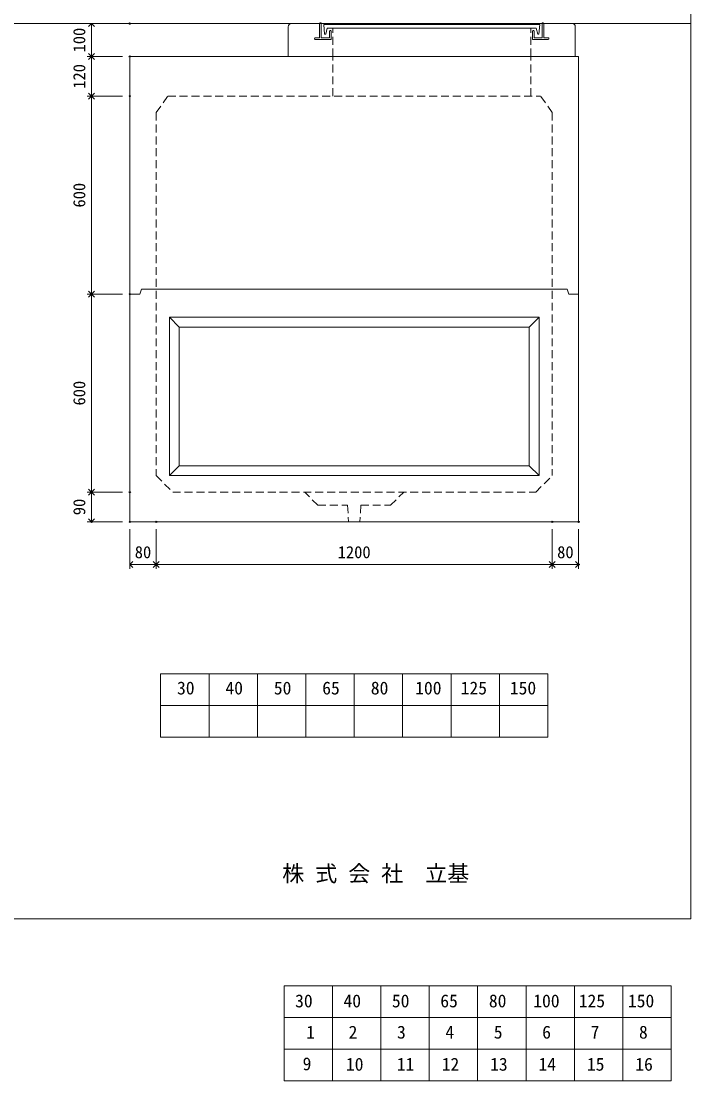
# Model space of a CAD drawing. Units: millimetres, scale not verified. Extents: x -6420 to 6420, y -3095 to 3095.
# Drawn here: x 4391 to 6420, y -3095 to 116 of the extents above; entities that cross this region are included whole.
import ezdxf
from ezdxf.enums import TextEntityAlignment as Align

# ---------------------------------------------------------------- set-up
doc = ezdxf.new("R2010")
doc.units = ezdxf.units.MM
doc.header["$LTSCALE"] = 20
doc.header["$PDMODE"] = 32
doc.header["$PDSIZE"] = 4
doc.linetypes.add('DASHED1', pattern=[1.8, 1.2, -0.6])
doc.layers.add('0-1_Defpoints', color=7, linetype='Continuous')
for name, color, linetype, lineweight in [('0-2_waku', 7, 'Continuous', 18), ('0-3_gaikei', 7, 'Continuous', 18), ('0-4_kakure', 7, 'DASHED1', 5), ('0-5_sunpou', 7, 'Continuous', 5), ('0-8_uchigawa', 6, 'Continuous', 18), ('0-A_futa', 3, 'Continuous', 18), ('0-B_GL', 4, 'Continuous', 18), ('0-D_文字１', 7, 'Continuous', 18), ('1-4_文字２', 7, 'Continuous', 5)]:
    doc.layers.add(name, color=color, linetype=linetype, lineweight=lineweight)
doc.styles.add('ＭＳ ゴシック', font='')
doc.styles.get('ＭＳ ゴシック').set_extended_font_data('MS Gothic')

# ---------------------------------------------------------------- blocks, each defined once
blk = doc.blocks.new('_Open90')
at = {"layer": '0-5_sunpou'}
blk.add_line((0, 0), (-1, 0), dxfattribs=at)
blk.add_lwpolyline([(-0.5, 0.5), (0, 0), (-0.5, -0.5)], dxfattribs=at)
blk = doc.blocks.new('D68')
at = {"layer": '0-1_Defpoints'}
for p in [(7302.41, 2640.17), (7187.22, 2540.17), (7303.24, 2540.17)]:
    blk.add_point(p, dxfattribs=at)
at = {"layer": '0-5_sunpou'}
for p, q in [((7280.41, 2640.17), (7174.22, 2640.17)), ((7187.22, 2622.17), (7187.22, 2558.17)), ((7281.24, 2540.17), (7174.22, 2540.17))]:
    blk.add_line(p, q, dxfattribs=at)
at = {"layer": '0-5_sunpou', "xscale": 18, "yscale": 18}
for p, rotation in [((7187.22, 2640.17), 90), ((7187.22, 2540.17), 270)]:
    blk.add_blockref('_Open90', p, dxfattribs=dict(at, rotation=rotation))
at = {"layer": '0-5_sunpou', "style": 'ＭＳ ゴシック'}
blk.add_text('100', height=36.66, rotation=90, dxfattribs=at).set_placement((7179.22, 2552.67), align=Align.BOTTOM_LEFT)
blk = doc.blocks.new('D69')
at = {"layer": '0-1_Defpoints'}
for p in [(7303.24, 2540.17), (7187.22, 2420.17), (7303.24, 2420.17)]:
    blk.add_point(p, dxfattribs=at)
at = {"layer": '0-5_sunpou'}
for p, q in [((7281.24, 2540.17), (7174.22, 2540.17)), ((7187.22, 2522.17), (7187.22, 2438.17)), ((7281.24, 2420.17), (7174.22, 2420.17))]:
    blk.add_line(p, q, dxfattribs=at)
at = {"layer": '0-5_sunpou', "xscale": 18, "yscale": 18}
for p, rotation in [((7187.22, 2540.17), 90), ((7187.22, 2420.17), 270)]:
    blk.add_blockref('_Open90', p, dxfattribs=dict(at, rotation=rotation))
at = {"layer": '0-5_sunpou', "style": 'ＭＳ ゴシック'}
blk.add_text('120', height=36.66, rotation=90, dxfattribs=at).set_placement((7179.22, 2442.67), align=Align.BOTTOM_LEFT)
blk = doc.blocks.new('D70')
at = {"layer": '0-1_Defpoints'}
for p in [(7303.24, 2420.17), (7187.22, 1820.17), (7303.24, 1820.17)]:
    blk.add_point(p, dxfattribs=at)
at = {"layer": '0-5_sunpou'}
for p, q in [((7281.24, 2420.17), (7174.22, 2420.17)), ((7187.22, 2402.17), (7187.22, 1838.17)), ((7281.24, 1820.17), (7174.22, 1820.17))]:
    blk.add_line(p, q, dxfattribs=at)
at = {"layer": '0-5_sunpou', "xscale": 18, "yscale": 18}
for p, rotation in [((7187.22, 2420.17), 90), ((7187.22, 1820.17), 270)]:
    blk.add_blockref('_Open90', p, dxfattribs=dict(at, rotation=rotation))
at = {"layer": '0-5_sunpou', "style": 'ＭＳ ゴシック'}
blk.add_text('600', height=36.66, rotation=90, dxfattribs=at).set_placement((7179.22, 2082.67), align=Align.BOTTOM_LEFT)
blk = doc.blocks.new('D71')
at = {"layer": '0-1_Defpoints'}
for p in [(7303.24, 1820.17), (7187.22, 1220.17), (7303.24, 1220.17)]:
    blk.add_point(p, dxfattribs=at)
at = {"layer": '0-5_sunpou'}
for p, q in [((7281.24, 1820.17), (7174.22, 1820.17)), ((7187.22, 1802.17), (7187.22, 1238.17)), ((7281.24, 1220.17), (7174.22, 1220.17))]:
    blk.add_line(p, q, dxfattribs=at)
at = {"layer": '0-5_sunpou', "xscale": 18, "yscale": 18}
for p, rotation in [((7187.22, 1820.17), 90), ((7187.22, 1220.17), 270)]:
    blk.add_blockref('_Open90', p, dxfattribs=dict(at, rotation=rotation))
at = {"layer": '0-5_sunpou', "style": 'ＭＳ ゴシック'}
blk.add_text('600', height=36.66, rotation=90, dxfattribs=at).set_placement((7179.22, 1482.67), align=Align.BOTTOM_LEFT)
blk = doc.blocks.new('D72')
at = {"layer": '0-1_Defpoints'}
for p in [(7303.24, 1220.17), (7187.22, 1130.17), (7303.24, 1130.17)]:
    blk.add_point(p, dxfattribs=at)
at = {"layer": '0-5_sunpou'}
for p, q in [((7281.24, 1220.17), (7174.22, 1220.17)), ((7187.22, 1202.17), (7187.22, 1148.17)), ((7281.24, 1130.17), (7174.22, 1130.17))]:
    blk.add_line(p, q, dxfattribs=at)
at = {"layer": '0-5_sunpou', "xscale": 18, "yscale": 18}
for p, rotation in [((7187.22, 1220.17), 90), ((7187.22, 1130.17), 270)]:
    blk.add_blockref('_Open90', p, dxfattribs=dict(at, rotation=rotation))
at = {"layer": '0-5_sunpou', "style": 'ＭＳ ゴシック'}
blk.add_text('90', height=36.66, rotation=90, dxfattribs=at).set_placement((7179.22, 1150.17), align=Align.BOTTOM_LEFT)
blk = doc.blocks.new('D73')
at = {"layer": '0-1_Defpoints'}
for p in [(7303.24, 1130.17), (7383.24, 1130.17), (7383.24, 1000.85)]:
    blk.add_point(p, dxfattribs=at)
at = {"layer": '0-5_sunpou'}
for p, q in [((7303.24, 1108.17), (7303.24, 987.85)), ((7383.24, 1108.17), (7383.24, 987.85)), ((7321.24, 1000.85), (7365.24, 1000.85))]:
    blk.add_line(p, q, dxfattribs=at)
at = {"layer": '0-5_sunpou', "xscale": 18, "yscale": 18, "rotation": 180}
blk.add_blockref('_Open90', (7303.24, 1000.85), dxfattribs=at)
at = {"layer": '0-5_sunpou', "xscale": 18, "yscale": 18}
blk.add_blockref('_Open90', (7383.24, 1000.85), dxfattribs=at)
at = {"layer": '0-5_sunpou', "style": 'ＭＳ ゴシック'}
blk.add_text('80', height=36.66, dxfattribs=at).set_placement((7318.24, 1008.85), align=Align.BOTTOM_LEFT)
blk = doc.blocks.new('D74')
at = {"layer": '0-1_Defpoints'}
for p in [(7383.24, 1130.17), (8583.24, 1130.17), (8583.24, 1000.85)]:
    blk.add_point(p, dxfattribs=at)
at = {"layer": '0-5_sunpou'}
for p, q in [((7383.24, 1108.17), (7383.24, 987.85)), ((8583.24, 1108.17), (8583.24, 987.85)), ((7401.24, 1000.85), (8565.24, 1000.85))]:
    blk.add_line(p, q, dxfattribs=at)
at = {"layer": '0-5_sunpou', "xscale": 18, "yscale": 18, "rotation": 180}
blk.add_blockref('_Open90', (7383.24, 1000.85), dxfattribs=at)
at = {"layer": '0-5_sunpou', "xscale": 18, "yscale": 18}
blk.add_blockref('_Open90', (8583.24, 1000.85), dxfattribs=at)
at = {"layer": '0-5_sunpou', "style": 'ＭＳ ゴシック'}
blk.add_text('1200', height=36.66, dxfattribs=at).set_placement((7933.24, 1008.85), align=Align.BOTTOM_LEFT)
blk = doc.blocks.new('D75')
at = {"layer": '0-1_Defpoints'}
for p in [(8583.24, 1130.17), (8663.24, 1130.17), (8663.24, 1000.85)]:
    blk.add_point(p, dxfattribs=at)
at = {"layer": '0-5_sunpou'}
for p, q in [((8583.24, 1108.17), (8583.24, 987.85)), ((8663.24, 1108.17), (8663.24, 987.85)), ((8601.24, 1000.85), (8645.24, 1000.85))]:
    blk.add_line(p, q, dxfattribs=at)
at = {"layer": '0-5_sunpou', "xscale": 18, "yscale": 18, "rotation": 180}
blk.add_blockref('_Open90', (8583.24, 1000.85), dxfattribs=at)
at = {"layer": '0-5_sunpou', "xscale": 18, "yscale": 18}
blk.add_blockref('_Open90', (8663.24, 1000.85), dxfattribs=at)
at = {"layer": '0-5_sunpou', "style": 'ＭＳ ゴシック'}
blk.add_text('80', height=36.66, dxfattribs=at).set_placement((8598.24, 1008.85), align=Align.BOTTOM_LEFT)

msp = doc.modelspace()

# ---------------------------------------------------------------- linework, layer by layer
at = {"layer": '0-2_waku'}
for p, q in [((6420, 3095.44), (6420, -2604.56)), ((4813.33, -1862.22), (4813.33, -2054.22)), ((4813.33, -1862.22), (4813.33, -2054.22)), ((4813.33, -1862.22), (4813.33, -2054.22)), ((4813.33, -1862.22), (4813.33, -2054.22)), ((4813.33, -1862.22), (5986.67, -1862.22)), ((4960, -1862.22), (4960, -2054.22)), ((5106.67, -1862.22), (5106.67, -2054.22)), ((5106.67, -1862.22), (5106.67, -2054.22)), ((5253.33, -1862.22), (5253.33, -2054.22)), ((5400, -1862.22), (5400, -2054.22)), ((5546.67, -1862.22), (5546.67, -2054.22)), ((5693.33, -1862.22), (5693.33, -2054.22)), ((5840, -1862.22), (5840, -2054.22)), ((5986.67, -1862.22), (5986.67, -2054.22)), ((4813.33, -1958.22), (5986.67, -1958.22)), ((4813.33, -2054.22), (5986.67, -2054.22)), ((-1740, -2604.56), (6420, -2604.56))]:
    msp.add_line(p, q, dxfattribs=at)
at = {"layer": '0-3_gaikei'}
for p, q in [((5200, 8.78), (5200, 98.78)), ((5210, 108.78), (5295, 108.78)), ((5975, 108.78), (6060, 108.78)), ((6070, 8.78), (6070, 98.78)), ((4720, 8.78), (6080, 8.78)), ((4720, 8.78), (4720, -1401.22)), ((6080, 8.78), (6080, -1401.22)), ((4750, -711.22), (4755, -696.22)), ((4755, -696.22), (6045, -696.22)), ((6050, -711.22), (6045, -696.22)), ((4750, -711.22), (4720, -711.22)), ((6080, -711.22), (6050, -711.22)), ((6080, -1401.22), (4720, -1401.22))]:
    msp.add_line(p, q, dxfattribs=at)
for centre, radius, start, end in [((5209.42, 99.36), 9.44, 86.47383, 183.52617), ((6060.33, 99.11), 9.68, 358.04251, 91.95749)]:
    msp.add_arc(centre, radius, start, end, dxfattribs=at)
at = {"layer": '0-4_kakure'}
for p, q in [((5335, 8.78), (5335, 95.28)), ((5935, 8.78), (5935, 95.28)), ((5335, -111.22), (5335, 8.78)), ((5935, -111.22), (5935, 8.78)), ((4800, -161.22), (4835, -111.22)), ((4835, -111.22), (5965, -111.22)), ((6000, -161.22), (5965, -111.22)), ((4800, -161.22), (4800, -1261.22)), ((6000, -161.22), (6000, -1261.22)), ((4800, -1261.22), (4850, -1311.22)), ((5950, -1311.22), (6000, -1261.22)), ((4850, -1311.22), (5950, -1311.22)), ((5290, -1351.22), (5250, -1311.22)), ((5290, -1351.22), (5380, -1351.22)), ((5380, -1351.22), (5382.5, -1401.22)), ((5420, -1351.22), (5417.5, -1401.22))]:
    msp.add_line(p, q, dxfattribs=at)
msp.add_lwpolyline([(5420, -1351.22), (5510, -1351.22), (5550, -1311.22)], dxfattribs=at)
at = {"layer": '0-8_uchigawa'}
for p, q in [((4840, -781.22), (5960, -781.22)), ((4840, -781.22), (4840, -1261.22)), ((4840, -781.22), (4870, -811.22)), ((5960, -781.22), (5930, -811.22)), ((5960, -1261.22), (5960, -781.22)), ((4870, -811.22), (5930, -811.22)), ((4870, -811.22), (4870, -1231.22)), ((5930, -1231.22), (5930, -811.22)), ((4840, -1261.22), (4870, -1231.22)), ((4870, -1231.22), (5930, -1231.22)), ((5960, -1261.22), (5930, -1231.22)), ((4840, -1261.22), (5960, -1261.22))]:
    msp.add_line(p, q, dxfattribs=at)
at = {"layer": '0-A_futa'}
for p, q in [((5295, 108.78), (5295, 65.78)), ((5297, 110.78), (5300, 110.78)), ((5300, 110.78), (5300, 65.78)), ((5307.81, 106.28), (5962.14, 106.28)), ((5307.81, 106.28), (5310.3, 76.28)), ((5962.14, 106.28), (5959.89, 76.28)), ((5970, 110.78), (5973, 110.78)), ((5975, 108.78), (5975, 65.78)), ((5282, 65.78), (5295, 65.78)), ((5300, 65.78), (5325, 65.78)), ((5310.3, 76.28), (5314.01, 76.28)), ((5318.33, 95.28), (5314.01, 76.28)), ((5318.33, 95.28), (5951.67, 95.28)), ((5325, 85.78), (5325, 65.78)), ((5327, 87.78), (5328, 87.78)), ((5330, 85.78), (5330, 60.78)), ((5940, 85.78), (5940, 60.78)), ((5943, 87.78), (5942, 87.78)), ((5945, 85.78), (5945, 65.78)), ((5951.67, 95.28), (5955.99, 76.28)), ((5959.89, 76.28), (5955.99, 76.28)), ((5988, 65.78), (5975, 65.78)), ((5280, 63.78), (5280, 62.78)), ((5330, 60.78), (5282, 60.78)), ((5940, 60.78), (5988, 60.78)), ((5990, 63.78), (5990, 62.78))]:
    msp.add_line(p, q, dxfattribs=at)
msp.add_lwpolyline([(5970, 110.78), (5970, 65.78), (5945, 65.78)], dxfattribs=at)
for centre, start, end in [((5297, 108.78), 90, 180), ((5973, 108.78), 0, 90), ((5282, 63.78), 90, 180), ((5327, 85.78), 90, 180), ((5328, 85.78), 0, 90), ((5942, 85.78), 90, 180), ((5943, 85.78), 0, 90), ((5988, 63.78), 0, 90), ((5282, 62.78), 180, 270), ((5988, 62.78), 270, 0)]:
    msp.add_arc(centre, 2, start, end, dxfattribs=at)
at = {"layer": '0-B_GL'}
msp.add_line((-1740, 108.78), (6420, 108.78), dxfattribs=at)
at = {"layer": '1-4_文字２'}
for p, q in [((5187.32, -2807.44), (5187.32, -2999.44)), ((5187.32, -2807.44), (5187.32, -2999.44)), ((5187.32, -2807.44), (5187.32, -2999.44)), ((5187.32, -2807.44), (5187.32, -2999.44)), ((5187.32, -2807.44), (6360.66, -2807.44)), ((5187.32, -2807.44), (5187.32, -2999.44)), ((5187.32, -2807.44), (5187.32, -2999.44)), ((5187.32, -2807.44), (5187.32, -2999.44)), ((5187.32, -2807.44), (5187.32, -2999.44)), ((5187.32, -2807.44), (6360.66, -2807.44)), ((5333.99, -2807.44), (5333.99, -2999.44)), ((5333.99, -2807.44), (5333.99, -2999.44)), ((5480.66, -2807.44), (5480.66, -2999.44)), ((5480.66, -2807.44), (5480.66, -2999.44)), ((5480.66, -2807.44), (5480.66, -2999.44)), ((5480.66, -2807.44), (5480.66, -2999.44)), ((5627.32, -2807.44), (5627.32, -2999.44)), ((5627.32, -2807.44), (5627.32, -2999.44)), ((5773.99, -2807.44), (5773.99, -2999.44)), ((5773.99, -2807.44), (5773.99, -2999.44)), ((5920.66, -2807.44), (5920.66, -2999.44)), ((5920.66, -2807.44), (5920.66, -2999.44)), ((6067.32, -2807.44), (6067.32, -2999.44)), ((6067.32, -2807.44), (6067.32, -2999.44)), ((6213.99, -2807.44), (6213.99, -2999.44)), ((6213.99, -2807.44), (6213.99, -2999.44)), ((6360.66, -2807.44), (6360.66, -2999.44)), ((6360.66, -2807.44), (6360.66, -2999.44)), ((5187.32, -2903.44), (6360.66, -2903.44)), ((5187.32, -2903.44), (6360.66, -2903.44)), ((5187.32, -2999.44), (6360.66, -2999.44)), ((5187.32, -2999.44), (6360.66, -2999.44)), ((5187.32, -2999.44), (5187.32, -3095.44)), ((5187.32, -2999.44), (5187.32, -3095.44)), ((5187.32, -2999.44), (5187.32, -3095.44)), ((5187.32, -2999.44), (5187.32, -3095.44)), ((5187.32, -2999.44), (6360.66, -2999.44)), ((5187.32, -2999.44), (5187.32, -3095.44)), ((5187.32, -2999.44), (5187.32, -3095.44)), ((5187.32, -2999.44), (5187.32, -3095.44)), ((5187.32, -2999.44), (5187.32, -3095.44)), ((5187.32, -2999.44), (6360.66, -2999.44)), ((5333.99, -2999.44), (5333.99, -3095.44)), ((5333.99, -2999.44), (5333.99, -3095.44)), ((5480.66, -2999.44), (5480.66, -3095.44)), ((5480.66, -2999.44), (5480.66, -3095.44)), ((5480.66, -2999.44), (5480.66, -3095.44)), ((5480.66, -2999.44), (5480.66, -3095.44)), ((5627.32, -2999.44), (5627.32, -3095.44)), ((5627.32, -2999.44), (5627.32, -3095.44)), ((5773.99, -2999.44), (5773.99, -3095.44)), ((5773.99, -2999.44), (5773.99, -3095.44)), ((5920.66, -2999.44), (5920.66, -3095.44)), ((5920.66, -2999.44), (5920.66, -3095.44)), ((6067.32, -2999.44), (6067.32, -3095.44)), ((6067.32, -2999.44), (6067.32, -3095.44)), ((6213.99, -2999.44), (6213.99, -3095.44)), ((6213.99, -2999.44), (6213.99, -3095.44)), ((6360.66, -2999.44), (6360.66, -3095.44)), ((6360.66, -2999.44), (6360.66, -3095.44)), ((5187.32, -3095.44), (6360.66, -3095.44)), ((5187.32, -3095.44), (6360.66, -3095.44))]:
    msp.add_line(p, q, dxfattribs=at)

# ---------------------------------------------------------------- block references
at = {"layer": '0-5_sunpou'}
for name in ['D68', 'D69', 'D70', 'D71', 'D72', 'D73', 'D74', 'D75']:
    msp.add_blockref(name, (-2583.24, -2531.39), dxfattribs=at)

# ---------------------------------------------------------------- texts
at = {"layer": '0-D_文字１', "style": 'ＭＳ ゴシック'}
for s, height, p in [('30', 39.1, (4863.03, -1936.23)), ('40', 39.1, (5009.69, -1936.23)), ('50', 39.1, (5156.36, -1936.23)), ('65', 39.1, (5303.03, -1936.23)), ('80', 39.1, (5450.24, -1936.23)), ('100', 39.1, (5584.73, -1936.23)), ('125', 39.1, (5722.59, -1936.23)), ('150', 39.1, (5871.6, -1936.23)), (' 株 式 会 社\u3000立基', 48.88, (5148.71, -2506.37))]:
    msp.add_text(s, height=height, dxfattribs=at).set_placement(p, align=Align.BOTTOM_LEFT)
at = {"layer": '1-4_文字２', "style": 'ＭＳ ゴシック'}
for s, p in [('30', (5220.86, -2884.53)), ('30', (5220.86, -2884.53)), ('40', (5367.53, -2884.53)), ('40', (5367.53, -2884.53)), ('50', (5514.19, -2884.53)), ('50', (5514.19, -2884.53)), ('65', (5660.86, -2884.53)), ('65', (5660.86, -2884.53)), ('80', (5808.07, -2884.53)), ('80', (5808.07, -2884.53)), ('100', (5942.57, -2884.53)), ('100', (5942.57, -2884.53)), ('125', (6080.42, -2884.53)), ('125', (6080.42, -2884.53)), ('150', (6229.44, -2884.53)), ('150', (6229.44, -2884.53)), ('1', (5254.39, -2979.25)), ('2', (5382.97, -2979.25)), ('3', (5529.64, -2979.25)), ('4', (5676.31, -2979.25)), ('5', (5822.97, -2979.25)), ('6', (5969.64, -2979.25)), ('7', (6116.31, -2979.25)), ('8', (6262.97, -2979.25)), ('9', (5243.63, -3075.25)), ('10', (5374.86, -3076.53)), ('11', (5528.85, -3076.53)), ('12', (5665.13, -3076.53)), ('13', (5811.8, -3076.53)), ('14', (5958.46, -3076.53)), ('15', (6105.13, -3076.53)), ('16', (6251.8, -3076.53))]:
    msp.add_text(s, height=39.1, dxfattribs=at).set_placement(p, align=Align.BOTTOM_LEFT)

doc.saveas('drawing.dxf')
